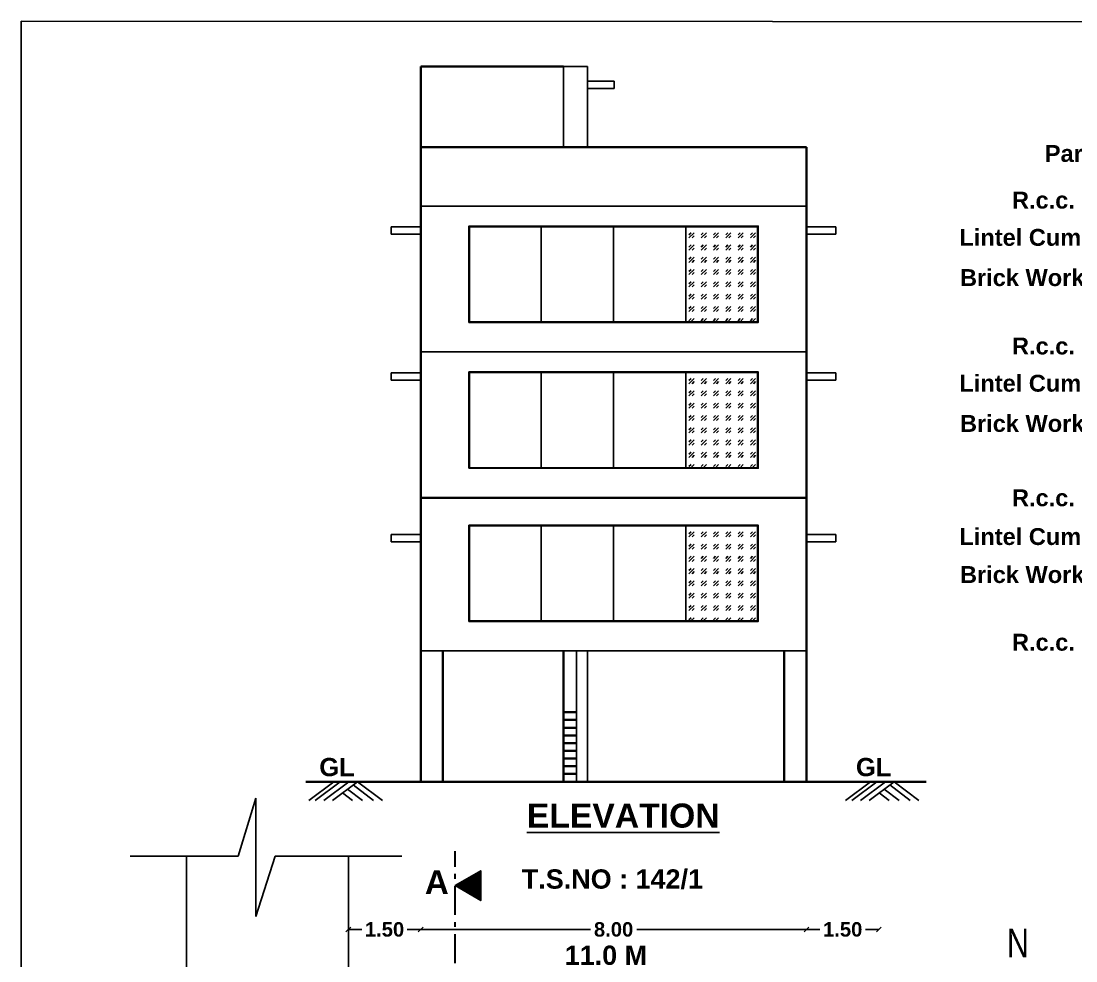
# Model space of a CAD drawing. Header units: metres. Extents: x 6910 to 7143, y 127 to 187.
# Drawn here: x 7006.23 to 7028.11, y 165.39 to 184.87 of the extents above; entities that cross this region are included whole.
import ezdxf

# ---------------------------------------------------------------- set-up
doc = ezdxf.new("R2010")
doc.units = ezdxf.units.M
doc.linetypes.add('ACAD_ISO10W100', pattern=[18, 12, -3, 0, -3])
doc.layers.add('NORTH_DIRECTION', color=7, linetype='Continuous', lineweight=0)
doc.styles.get("Standard").update_dxf_attribs({"font": 'arialbd.ttf'})
doc.styles.add('USA TEXT', font='GOTHIC.TTF', dxfattribs={"width": 0.8})
doc.dimstyles.get("Standard").update_dxf_attribs({"dimtxt": 0.3, "dimasz": 0.1, "dimexe": 0.18, "dimexo": 0.0625, "dimgap": 0.09, "dimtad": 0, "dimtih": 1, "dimtoh": 1, "dimlfac": -1, "dimzin": 0, "dimdsep": 46, "dimtxsty": 'Standard', "dimblk": 'OBLIQUE', "dimcen": 0.09, "dimse1": 1, "dimse2": 1, "dimadec": 0, "dimazin": 0, "dimtfac": 1, "dimtofl": 0, "dimtmove": 0, "dimatfit": 3, "dimfxl": 0, "dimtolj": 1, "dimtzin": 0, "dimarcsym": 0})

# ---------------------------------------------------------------- blocks, each defined once
blk = doc.blocks.new('_Oblique')
at = {"color": 0, "linetype": 'ByBlock', "lineweight": -2}
blk.add_line((-0.5, -0.5), (0.5, 0.5), dxfattribs=at)
blk = doc.blocks.new('*D38')
at = {"color": 0, "lineweight": -2}
for p, q in [((7013.02, 166.037), (7013.299, 166.037)), ((7014.52, 166.037), (7014.241, 166.037))]:
    blk.add_line(p, q, dxfattribs=at)
at = {"layer": 'Defpoints', "color": 0}
for p in [(7014.52, 166.037), (7013.02, 165.225), (7014.52, 165.225)]:
    blk.add_point(p, dxfattribs=at)
at = {"color": 0, "lineweight": -2, "xscale": 0.1, "yscale": 0.1, "zscale": 0.1, "rotation": 180}
blk.add_blockref('_Oblique', (7013.02, 166.037), dxfattribs=at)
at = {"color": 0, "lineweight": -2, "xscale": 0.1, "yscale": 0.1, "zscale": 0.1}
blk.add_blockref('_Oblique', (7014.52, 166.037), dxfattribs=at)
at = {"color": 0, "insert": (7013.77, 166.037), "char_height": 0.3, "attachment_point": 5}
blk.add_mtext('\\A1;1.50', dxfattribs=at)
blk = doc.blocks.new('*D21')
at = {"color": 0, "lineweight": -2}
for p, q in [((7014.52, 166.037), (7018.041, 166.037)), ((7022.52, 166.037), (7018.999, 166.037))]:
    blk.add_line(p, q, dxfattribs=at)
at = {"layer": 'Defpoints', "color": 0}
for p in [(7022.52, 166.037), (7014.52, 163.725), (7022.52, 163.725)]:
    blk.add_point(p, dxfattribs=at)
at = {"color": 0, "lineweight": -2, "xscale": 0.1, "yscale": 0.1, "zscale": 0.1, "rotation": 180}
blk.add_blockref('_Oblique', (7014.52, 166.037), dxfattribs=at)
at = {"color": 0, "lineweight": -2, "xscale": 0.1, "yscale": 0.1, "zscale": 0.1}
blk.add_blockref('_Oblique', (7022.52, 166.037), dxfattribs=at)
at = {"color": 0, "insert": (7018.52, 166.037), "char_height": 0.3, "attachment_point": 5}
blk.add_mtext('\\A1;8.00', dxfattribs=at)
blk = doc.blocks.new('*D39')
at = {"color": 0, "lineweight": -2}
for p, q in [((7022.52, 166.037), (7022.799, 166.037)), ((7024.02, 166.037), (7023.741, 166.037))]:
    blk.add_line(p, q, dxfattribs=at)
at = {"layer": 'Defpoints', "color": 0}
for p in [(7024.02, 166.037), (7022.52, 163.725), (7024.02, 163.725)]:
    blk.add_point(p, dxfattribs=at)
at = {"color": 0, "lineweight": -2, "xscale": 0.1, "yscale": 0.1, "zscale": 0.1, "rotation": 180}
blk.add_blockref('_Oblique', (7022.52, 166.037), dxfattribs=at)
at = {"color": 0, "lineweight": -2, "xscale": 0.1, "yscale": 0.1, "zscale": 0.1}
blk.add_blockref('_Oblique', (7024.02, 166.037), dxfattribs=at)
at = {"color": 0, "insert": (7023.27, 166.037), "char_height": 0.3, "attachment_point": 5}
blk.add_mtext('\\A1;1.50', dxfattribs=at)

msp = doc.modelspace()

# ---------------------------------------------------------------- hatches: boundary and pattern name
h = msp.add_hatch()
h.set_pattern_fill('GOST_GLASS', color=8, scale=0.03)
h.set_pattern_definition([(45, (140.3868, -358.52284), (0.254558441, 0), [0.15, -0.21]), (45, (140.45043, -358.52284), (0.254558441, 0), [0.06, -0.3]), (45, (140.3868, -358.4592), (0.254558441, 0), [0.06, -0.3])])
h.paths.add_polyline_path([(7017.019, 180.607), (7015.532, 180.607), (7015.532, 178.636), (7017.019, 178.636)], flags=16)
h.paths.add_polyline_path([(7017.019, 178.636), (7018.519, 178.636), (7018.519, 180.607), (7017.019, 180.607)], flags=17)
h.paths.add_polyline_path([(7018.519, 178.636), (7020.019, 178.636), (7020.019, 180.607), (7018.519, 180.607)], flags=17)
h.paths.add_polyline_path([(7021.507, 180.607), (7015.532, 180.607), (7015.532, 178.636), (7021.507, 178.636)])
h = msp.add_hatch()
h.set_pattern_fill('GOST_GLASS', color=8, scale=0.03)
h.set_pattern_definition([(45, (140.3868, -361.54675), (0.254558441, 0), [0.15, -0.21]), (45, (140.45043, -361.54675), (0.254558441, 0), [0.06, -0.3]), (45, (140.3868, -361.48311), (0.254558441, 0), [0.06, -0.3])])
h.paths.add_polyline_path([(7017.019, 177.583), (7015.532, 177.583), (7015.532, 175.612), (7017.019, 175.612)], flags=16)
h.paths.add_polyline_path([(7017.019, 175.612), (7018.519, 175.612), (7018.519, 177.583), (7017.019, 177.583)], flags=17)
h.paths.add_polyline_path([(7018.519, 175.612), (7020.019, 175.612), (7020.019, 177.583), (7018.519, 177.583)], flags=17)
h.paths.add_polyline_path([(7021.507, 177.583), (7015.532, 177.583), (7015.532, 175.612), (7021.507, 175.612)])
h = msp.add_hatch()
h.set_pattern_fill('GOST_GLASS', color=8, scale=0.03)
h.set_pattern_definition([(45, (140.3868, -364.723), (0.254558441, 0), [0.15, -0.21]), (45, (140.45043, -364.723), (0.254558441, 0), [0.06, -0.3]), (45, (140.3868, -364.65936), (0.254558441, 0), [0.06, -0.3])])
h.paths.add_polyline_path([(7017.019, 174.407), (7015.532, 174.407), (7015.532, 172.436), (7017.019, 172.436)], flags=16)
h.paths.add_polyline_path([(7017.019, 172.436), (7018.519, 172.436), (7018.519, 174.407), (7017.019, 174.407)], flags=17)
h.paths.add_polyline_path([(7018.519, 172.436), (7020.019, 172.436), (7020.019, 174.407), (7018.519, 174.407)], flags=17)
h.paths.add_polyline_path([(7021.507, 174.407), (7015.532, 174.407), (7015.532, 172.436), (7021.507, 172.436)])
h = msp.add_hatch()
h.set_pattern_fill('ANSI31', color=256, scale=0.163994, style=0)
h.set_pattern_definition([(45, (7564.540993, 14.9956), (-0.0144951518, 0.0144951518), [])])
h.paths.add_polyline_path([(7015.766, 167.254), (7015.233, 166.946), (7015.766, 166.638)])

# ---------------------------------------------------------------- linework, layer by layer
at = {"lineweight": 35}
for p, q in [((7014.52, 183.932), (7014.52, 169.101)), ((7014.52, 183.932), (7017.482, 183.932)), ((7014.52, 182.257), (7022.52, 182.257)), ((7022.52, 182.257), (7022.52, 169.101)), ((7014.52, 174.99), (7022.52, 174.99)), ((7014.98, 171.813), (7014.98, 169.101)), ((7017.482, 171.813), (7017.482, 169.101)), ((7022.06, 171.813), (7022.06, 169.101)), ((7017.482, 170.541), (7017.752, 170.541)), ((7017.482, 170.381), (7017.752, 170.381)), ((7017.482, 170.221), (7017.752, 170.221)), ((7017.482, 170.061), (7017.752, 170.061)), ((7017.482, 169.901), (7017.752, 169.901)), ((7017.482, 169.741), (7017.752, 169.741)), ((7017.482, 169.581), (7017.752, 169.581)), ((7017.482, 169.421), (7017.752, 169.421)), ((7012.139, 169.101), (7025, 169.101)), ((7017.482, 169.261), (7017.752, 169.261))]:
    msp.add_line(p, q, dxfattribs=at)
for p, q in [((7017.482, 183.932), (7017.482, 182.257)), ((7017.482, 183.932), (7017.982, 183.932)), ((7017.982, 183.932), (7017.982, 182.257)), ((7017.982, 183.627), (7018.529, 183.627)), ((7018.529, 183.627), (7018.529, 183.475)), ((7017.982, 183.475), (7018.529, 183.475)), ((7014.52, 181.037), (7022.52, 181.037)), ((7013.911, 180.451), (7013.911, 180.603)), ((7014.52, 180.603), (7013.911, 180.603)), ((7014.52, 180.451), (7013.911, 180.451)), ((7017.019, 180.607), (7017.019, 178.636)), ((7018.519, 180.607), (7018.519, 178.636)), ((7020.019, 180.607), (7020.019, 178.636)), ((7022.52, 180.603), (7023.129, 180.603)), ((7022.52, 180.451), (7023.129, 180.451)), ((7023.129, 180.603), (7023.129, 180.451)), ((7014.52, 178.013), (7022.52, 178.013)), ((7013.911, 177.427), (7013.911, 177.579)), ((7014.52, 177.579), (7013.911, 177.579)), ((7014.52, 177.427), (7013.911, 177.427)), ((7017.019, 177.583), (7017.019, 175.612)), ((7018.519, 177.583), (7018.519, 175.612)), ((7020.019, 177.583), (7020.019, 175.612)), ((7022.52, 177.579), (7023.129, 177.579)), ((7022.52, 177.427), (7023.129, 177.427)), ((7023.129, 177.579), (7023.129, 177.427)), ((7017.019, 174.407), (7017.019, 172.436)), ((7018.519, 174.407), (7018.519, 172.436)), ((7020.019, 174.407), (7020.019, 172.436)), ((7013.911, 174.073), (7013.911, 174.226)), ((7014.52, 174.226), (7013.911, 174.226)), ((7022.52, 174.226), (7023.129, 174.226)), ((7023.129, 174.226), (7023.129, 174.073)), ((7014.52, 174.073), (7013.911, 174.073)), ((7022.52, 174.073), (7023.129, 174.073)), ((7014.52, 171.813), (7022.52, 171.813)), ((7017.752, 169.101), (7017.752, 171.813)), ((7017.982, 171.813), (7017.982, 169.101)), ((7012.718, 169.101), (7012.203, 168.713)), ((7012.848, 169.101), (7012.334, 168.713)), ((7013.029, 169.101), (7012.514, 168.713)), ((7013.21, 169.101), (7012.695, 168.713)), ((7013.21, 169.101), (7013.725, 168.713)), ((7023.845, 169.101), (7023.33, 168.713)), ((7023.975, 169.101), (7023.46, 168.713)), ((7024.156, 169.101), (7023.641, 168.713)), ((7024.336, 169.101), (7023.822, 168.713)), ((7024.336, 169.101), (7024.851, 168.713)), ((7012.901, 168.868), (7013.106, 168.713)), ((7013.006, 168.947), (7013.316, 168.713)), ((7013.119, 169.033), (7013.544, 168.713)), ((7024.027, 168.868), (7024.233, 168.713)), ((7024.132, 168.947), (7024.442, 168.713)), ((7024.246, 169.033), (7024.67, 168.713)), ((7010.733, 167.56), (7011.1, 168.758)), ((7011.1, 168.758), (7011.1, 166.309)), ((7008.498, 167.56), (7010.733, 167.56)), ((7009.664, 141.825), (7009.664, 167.56)), ((7011.1, 166.309), (7011.501, 167.56)), ((7011.501, 167.56), (7014.129, 167.56)), ((7013.02, 165.225), (7013.02, 167.56))]:
    msp.add_line(p, q)
at = {"linetype": 'ACAD_ISO10W100', "lineweight": 30, "ltscale": 0.05}
msp.add_line((7015.233, 141.339), (7015.233, 167.663), dxfattribs=at)
at = {"lineweight": 25}
msp.add_lwpolyline([(7006.235, 184.871), (7068.552, 184.841), (7068.552, 135.991), (7006.235, 136.021)], close=True, dxfattribs=at)
for points in [[(7015.519, 178.623), (7021.519, 178.623), (7021.519, 180.62), (7015.519, 180.62)], [(7015.532, 178.636), (7021.507, 178.636), (7021.507, 180.607), (7015.532, 180.607)], [(7015.519, 175.6), (7021.519, 175.6), (7021.519, 177.596), (7015.519, 177.596)], [(7015.532, 175.612), (7021.507, 175.612), (7021.507, 177.583), (7015.532, 177.583)], [(7015.519, 172.423), (7021.519, 172.423), (7021.519, 174.42), (7015.519, 174.42)], [(7015.532, 172.436), (7021.507, 172.436), (7021.507, 174.407), (7015.532, 174.407)], [(7015.233, 166.946), (7015.766, 166.638), (7015.766, 167.254)]]:
    msp.add_lwpolyline(points, close=True)

# ---------------------------------------------------------------- texts
at = {"linetype": 'Continuous'}
for s, p in [('Parapet Wall', (7027.462, 181.951)), ('R.c.c. Roof Slab', (7026.78, 180.984)), ('Lintel Cum Sunshade ', (7025.69, 180.212)), ('Brick Work in C.M 1:5', (7025.702, 179.378)), ('R.c.c. Roof Slab', (7026.78, 177.96)), ('Lintel Cum Sunshade ', (7025.69, 177.188)), ('Brick Work in C.M 1:5', (7025.702, 176.354)), ('R.c.c. Roof Slab', (7026.78, 174.813)), ('Lintel Cum Sunshade ', (7025.69, 174.009)), ('Brick Work in C.M 1:5', (7025.702, 173.221)), ('R.c.c. Roof Slab', (7026.78, 171.818))]:
    msp.add_text(s, height=0.35, dxfattribs=at).set_placement(p)
for s, height, p in [('GL', 0.3782, (7012.418, 169.216)), ('GL', 0.3782, (7023.545, 169.216)), ('%%UELEVATION', 0.5, (7016.721, 168.149)), ('A', 0.492, (7014.607, 166.771)), ('T.S.NO : 142/1', 0.4, (7016.617, 166.884)), ('11.0 M', 0.4, (7017.506, 165.303))]:
    msp.add_text(s, height=height).set_placement(p)
at = {"layer": 'NORTH_DIRECTION', "insert": (7027.131, 166.053), "char_height": 0.591, "attachment_point": 3, "style": 'USA TEXT'}
msp.add_mtext_dynamic_manual_height_columns('N', width=1.18507, gutter_width=30, heights=[2.651], dxfattribs=at)

# ---------------------------------------------------------------- dimensions: what is measured, and where the dimension line sits
for p1, p2, distance, picture, middle in [((7013.02, 165.225), (7014.52, 165.225), 0.812, '*D38', (7013.77, 166.037)), ((7014.52, 163.725), (7022.52, 163.725), 2.312, '*D21', (7018.52, 166.037)), ((7022.52, 163.725), (7024.02, 163.725), 2.312, '*D39', (7023.27, 166.037))]:
    dim = msp.add_aligned_dim(p1=p1, p2=p2, distance=distance, dimstyle='Standard', override={"dimfxl": 2.5, "dimfxlon": 1})
    dim.commit()
    dim.dimension.update_dxf_attribs({"geometry": picture, "text_midpoint": middle})

doc.saveas('drawing.dxf')
